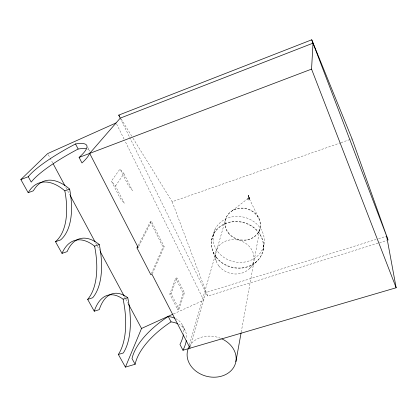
<?xml version="1.0" encoding="UTF-8"?>
<svg xmlns="http://www.w3.org/2000/svg" width="417" height="417" viewBox="0 0 417 417"><rect width="100%" height="100%" fill="white"/><g stroke="black" fill="none" stroke-linecap="round" stroke-linejoin="round"><path stroke-width="0.31" stroke-dasharray="2.08 1.56" d="M249.444 198.523L249.747 197.637L249.444 198.523L248.412 196.501L248.308 195.615L248.73 195.349A1.892 0.448 71.1 0 0 248.475 196.428A1.892 0.448 71.1 0 0 249.496 198.727A1.892 0.448 71.1 0 0 249.747 197.637M263.085 250.127L263.992 244.518M241.214 332.187L260.083 227.729M248.636 199.144L248.85 197.741L248.438 199.086M190.407 346.923L205.904 292.546L376.071 239.457M189.448 344.703L225.076 221.161M211.601 240.406L213.296 234.969M213.41 234.646L215.078 229.272M178.966 309.127L184.45 292.875L176.917 277.904L175.687 278.301L169.808 294.094L177.694 309.518L178.966 309.127L171.085 293.688L176.917 277.904M177.694 309.518L183.219 293.26L175.687 278.301M249.637 198.456L248.772 197.006L248.579 195.344M152.309 273.844L164.157 246.713L151.449 221.359L150.339 221.74L138.152 245.634M151.397 273.635L163.057 247.078L164.157 246.713M138.757 246.374L151.449 221.359M115.493 186.008L123.943 173.712L120.033 168.958L111.402 181.082L120.299 198.487L124.344 203.329L115.493 186.008L111.402 181.082M249.611 268.48L257.565 260.562M232.186 210.747L248.021 198.456M173.514 313.923L203.72 300.198L125.017 141.009M133.044 138.288L172.185 201.739L340.371 142.88M340.986 142.666L350.191 139.44M350.806 139.226L352.031 138.798M248.386 195.411L248.73 195.349M169.808 294.094L171.085 293.688M183.219 293.26L184.45 292.875M378.553 238.686L386.006 236.361M129.692 137.386L207.64 296.086L386.872 240.442M121.133 118.975L132.705 137.735M48.299 154.723L52.912 163.323M65.834 187.405L67.372 190.272M67.684 190.845L69.837 194.859M95.681 243.022L99.679 250.476M124.297 296.351L125.527 298.645M125.835 299.218L128.295 303.805M87.695 147.321L89.598 151.022M182.448 325.27L185.32 330.869M150.339 221.74L163.057 247.078M123.943 173.712L132.356 190.433L128.499 185.758L120.033 168.958M116.656 124.099L124.725 140.425M120.237 118.136L129.406 136.802M249.397 198.883L259.301 219.212M172.185 201.739L207.64 296.086M213.296 252.181L216.647 262.225M178.44 324.061A63.973 28.69 -31.7 0 1 186.519 338.839M175.62 318.588A64.166 28.273 -31.5 0 1 183.516 333.788M87.706 149.229A70.509 13.36 -26.9 0 1 89.744 152.346M249.554 197.705A1.892 0.448 71.1 0 1 249.303 198.794A1.892 0.448 71.1 0 1 248.282 196.496A1.892 0.448 71.1 0 1 248.537 195.417M189.485 346.105A24.775 20.266 14 0 1 220.702 338.354M216.235 257.127A26.214 23.117 13.6 0 0 261.151 255.621A26.214 23.117 13.6 0 0 234.985 221.448A26.214 23.117 13.6 0 0 216.235 257.127M218.904 265.983A19.484 17.05 13.7 0 0 252.259 264.826A19.484 17.05 13.7 0 0 232.676 239.634A19.484 17.05 13.7 0 0 218.904 265.983M228.193 232.931A17.811 15.919 13.5 0 0 258.733 231.664A17.811 15.919 13.5 0 0 240.896 208.281A17.811 15.919 13.5 0 0 228.193 232.931M247.823 199.602A0.907 0.824 13.3 0 0 249.376 199.514A0.907 0.824 13.3 0 0 248.459 198.32A0.907 0.824 13.3 0 0 247.823 199.602M228.323 232.722A17.806 15.914 13.5 0 0 258.848 231.456A17.806 15.914 13.5 0 0 241.016 208.083A17.806 15.914 13.5 0 0 228.323 232.722M217.794 251.686A25.807 22.836 13.6 0 0 262.022 250.153A25.807 22.836 13.6 0 0 236.272 216.428A25.807 22.836 13.6 0 0 217.794 251.686M216.183 257.325A26.208 23.107 13.7 0 0 261.094 255.824A26.208 23.107 13.7 0 0 234.927 221.662A26.208 23.107 13.7 0 0 216.183 257.325"/><path stroke-width="0.63" d="M183.355 334.877A64.166 28.273 -31.5 0 1 179.962 344.442L182.974 350.244L396.15 287.766L311.556 69.113L313.021 43.16L120.237 118.136L89.676 153.399L138.178 247.51L136.99 247.912L150.876 274.813L152.054 274.433L190.053 348.169M235.892 361.669L241.099 332.829M118.355 354.45L123.286 352.996A67.226 32.401 74.1 0 0 127.753 297.722L123.124 299.182A67.095 32.813 74.1 0 1 118.355 354.45L125.413 367.116L141.525 328.46L172.919 314.194M136.99 247.912L137.86 246.202M127.753 297.722A63.337 28.611 76.7 0 0 99.256 309.638L94.247 311.212L87.648 299.37L92.673 297.759A68.998 34.679 70.8 0 0 99.298 244.55L94.591 246.155A64.228 31.228 74.3 0 0 62.008 253.38L55.487 241.678L60.606 239.9A71.661 36.743 67 0 0 69.613 189.083L64.828 190.835A65.829 33.407 71.2 0 0 28.189 192.711L20.85 179.545L47.684 153.576L116.077 122.932M120.237 118.136L118.751 115.113L311.739 39.792L352.031 138.798L388.112 240.056L311.739 39.792M20.85 179.545L28.257 176.73A74.195 14.496 -25.9 0 1 75.508 143.959L78.141 149.02A70.509 13.36 -26.9 0 1 86.001 148.76M75.508 143.959A70.708 12.864 -26.8 0 1 79.089 157.423L311.556 69.113M28.189 192.711L33.386 190.783A65.964 32.99 71.1 0 1 69.613 189.083M62.008 253.38L67.111 251.633A64.354 30.837 74.3 0 1 99.298 244.55M125.413 367.116L135.129 364.265A66.965 32.135 -29.3 0 1 171.038 321.877A63.973 28.69 -31.7 0 1 177.345 323.566M118.751 115.113L119.434 116.218M135.129 364.265L132.012 358.615A67.179 31.671 -29.1 0 1 168.239 316.477A64.166 28.273 -31.5 0 1 174.535 318.108M28.257 176.73L31.228 182.104A73.981 15.054 -26 0 1 78.141 149.02M53.22 163.897L64.911 185.685M70.145 195.432L95.066 241.876M100.294 251.623L123.99 295.778M128.603 304.379L141.525 328.46M79.089 157.423L81.977 162.958A70.509 13.36 -26.9 0 0 89.332 153.951M168.239 316.477L171.038 321.877M386.627 236.163L396.15 287.766M186.3 340.59A63.973 28.69 -31.7 0 1 182.974 350.244M64.828 190.835A71.515 37.196 67 0 1 55.487 241.678M94.591 246.155A68.857 35.117 70.8 0 1 87.648 299.37M94.247 311.212A63.222 28.982 76.9 0 1 123.124 299.182M221.839 338.849A24.775 20.266 14 0 1 233.895 367.017A24.775 20.266 14 0 1 201.202 374.357A24.775 20.266 14 0 1 189.485 346.105"/></g></svg>
